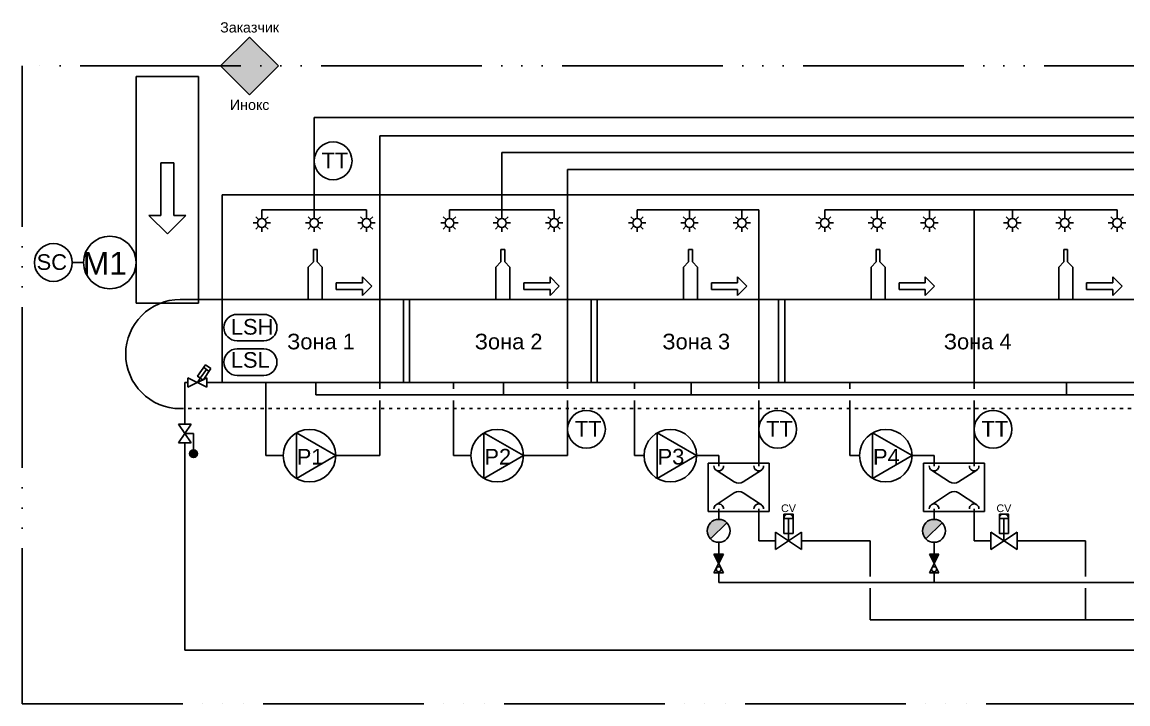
# Model space of a CAD drawing. Header units: millimetres. Extents: x -918 to 51042, y -35619 to 21649.
# Drawn here: x 35000 to 39131, y -22762 to -20216 of the extents above; entities that cross this region are included whole.
import ezdxf

# ---------------------------------------------------------------- set-up
doc = ezdxf.new("R2010")
doc.units = ezdxf.units.MM
doc.linetypes.add('ACAD_ISO03W100', pattern=[30, 12, -18])
doc.linetypes.add('ACAD_ISO06W100', pattern=[36, 24, -3, 0, -3, 0, -3, 0, -3])
for name, color, linetype in [('для лазера', 7, 'Continuous'), ('Железо', 7, 'Continuous'), ('Насосы', 7, 'Continuous')]:
    doc.layers.add(name, color=color, linetype=linetype)
doc.styles.get("Standard").update_dxf_attribs({"font": 'arial.ttf'})
pattern_1 = [(180, (106587.5645, -23469.3467), (-3e-16, -2.13282372), [1.551144524, -0.581679197]), (270, (106587.5645, -23469.3467), (2.13282372, -4e-16), [1.551144524, -0.581679197])]

msp = doc.modelspace()

# ---------------------------------------------------------------- hatches: boundary and pattern name
h = msp.add_hatch()
h.set_pattern_fill('ANGLE', color=1, scale=0.305343, angle=180)
h.set_pattern_definition(pattern_1)
h.paths.add_polyline_path([(35741.548, -20380), (35957.459, -20380), (35849.503, -20272.045)])
h = msp.add_hatch()
h.set_pattern_fill('ANGLE', color=5, scale=0.305343, angle=180)
h.set_pattern_definition(pattern_1)
h.paths.add_polyline_path([(35849.503, -20487.955), (35957.459, -20380), (35741.548, -20380)])
h = msp.add_hatch()
h.set_pattern_fill('ANSI32', color=5, scale=0.315415, angle=-90)
h.set_pattern_definition([(315, (22849.9964, 102235.8277), (2.12438022, 2.12438022), []), (315, (22849.9964, 102234.4115), (2.12438022, 2.12438022), [])])
h.paths.add_polyline_path([(35640.365, -21812.792, 1), (35640.365, -21841.872, 1)])
at = {"true_color": 0xffffff}
h = msp.add_hatch(color=7, dxfattribs=at)
h.dxf.hatch_style = 1
h.paths.add_polyline_path([(37619.721, -22202.933), (37584.675, -22202.933), (37602.198, -22237.979)])
h = msp.add_hatch(color=7, dxfattribs=at)
h.dxf.hatch_style = 1
h.paths.add_polyline_path([(38424.371, -22202.933), (38389.325, -22202.933), (38406.848, -22237.979)])
at = {"layer": 'для лазера'}
h = msp.add_hatch(color=256, dxfattribs=at)
h.dxf.hatch_style = 1
h.paths.add_polyline_path([(37559.308, -22115.579, 0.19891237), (37571.87, -22145.907), (37632.526, -22085.251, 0.66817864)])
h = msp.add_hatch(color=256, dxfattribs=at)
h.dxf.hatch_style = 1
h.paths.add_polyline_path([(38363.958, -22115.579, 0.19891237), (38376.52, -22145.907), (38437.176, -22085.251, 0.66817864)])

# ---------------------------------------------------------------- linework, layer by layer
for p, q in [((35849.503, -20272.045), (35741.548, -20380)), ((35957.459, -20380), (35849.503, -20272.045)), ((35741.548, -20380), (35849.503, -20487.955)), ((35849.503, -20487.955), (35957.459, -20380)), ((35688.492, -21513.183), (35665.769, -21545.634)), ((35698.491, -21520.185), (35678.492, -21506.182)), ((35619.547, -21579.118), (35619.547, -21544.072)), ((35689.639, -21544.072), (35619.547, -21579.118)), ((35689.639, -21579.118), (35619.547, -21544.072)), ((35654.593, -21561.595), (35665.769, -21545.634)), ((35689.639, -21544.072), (35689.639, -21579.118)), ((35584.469, -21717.11), (35631.197, -21717.11)), ((35584.469, -21787.202), (35631.197, -21717.11)), ((35631.197, -21787.202), (35584.469, -21717.11)), ((35640.365, -21752.156), (35640.365, -21812.792)), ((35584.469, -21787.202), (35631.197, -21787.202)), ((37845.996, -22070.04), (37880.175, -22070.04)), ((37863.085, -22070.04), (37863.085, -22125.501)), ((38650.646, -22070.04), (38684.824, -22070.04)), ((38667.735, -22070.04), (38667.735, -22125.501)), ((37814.021, -22185.49), (37814.021, -22120.071)), ((37814.021, -22185.49), (37912.15, -22120.071)), ((37814.021, -22120.071), (37912.15, -22185.49)), ((37863.085, -22152.781), (37863.085, -22125.501)), ((37912.15, -22185.49), (37912.15, -22120.071)), ((38618.671, -22185.49), (38618.671, -22120.071)), ((38618.671, -22185.49), (38716.8, -22120.071)), ((38618.671, -22120.071), (38716.8, -22185.49)), ((38667.735, -22152.781), (38667.735, -22125.501)), ((38716.8, -22185.49), (38716.8, -22120.071)), ((37619.721, -22202.933), (37584.675, -22202.933)), ((37619.721, -22202.933), (37584.675, -22273.025)), ((37584.675, -22202.933), (37619.721, -22273.025)), ((38424.371, -22202.933), (38389.325, -22202.933)), ((38424.371, -22202.933), (38389.325, -22273.025)), ((38389.325, -22202.933), (38424.371, -22273.025)), ((37584.675, -22273.025), (37619.721, -22273.025)), ((38389.325, -22273.025), (38424.371, -22273.025))]:
    msp.add_line(p, q)
at = {"color": 252, "linetype": 'ACAD_ISO06W100', "ltscale": 25, "true_color": 0x939598}
for p, q in [((42118.864, -20380), (35000, -20380)), ((35000, -20380), (35000, -22761.679)), ((35000, -22761.679), (42118.864, -22761.679))]:
    msp.add_line(p, q, dxfattribs=at)
at = {"color": 4}
for p, q in [((35619.547, -21561.595), (35607.833, -21561.595)), ((35607.833, -21561.595), (35607.833, -21717.11)), ((35689.639, -21561.595), (35746.836, -21561.595)), ((35607.833, -21787.202), (35607.833, -22561.024)), ((35607.833, -22561.024), (42118.864, -22561.024))]:
    msp.add_line(p, q, dxfattribs=at)
at = {"lineweight": -3}
msp.add_line((35640.365, -21752.156), (35607.833, -21752.156), dxfattribs=at)
at = {"color": 1}
for p, q in [((37751.973, -22033.093), (37751.973, -22152.781)), ((38556.623, -22033.093), (38556.623, -22152.781)), ((37751.973, -22152.781), (37814.021, -22152.781)), ((37912.15, -22152.781), (38007.932, -22152.781)), ((38007.932, -22152.781), (38168.256, -22152.781)), ((38168.256, -22152.781), (38168.256, -22286.209)), ((38556.623, -22152.781), (38618.671, -22152.781)), ((38716.8, -22152.781), (38812.581, -22152.781)), ((38812.581, -22152.781), (38972.906, -22152.781)), ((38972.906, -22152.781), (38972.906, -22286.209)), ((38168.256, -22329.829), (38168.256, -22447.816)), ((38972.906, -22329.829), (38972.906, -22447.816)), ((38168.256, -22447.816), (40507.158, -22447.816))]:
    msp.add_line(p, q, dxfattribs=at)
for points in [[(35705.53, -21510.132), (35685.532, -21496.129), (35655.77, -21538.632), (35675.769, -21552.635)], [(36171.742, -21834.808), (36024.549, -21749.826), (36024.549, -21919.79)], [(36872.664, -21834.808), (36725.471, -21749.826), (36725.471, -21919.79)], [(37519.741, -21834.808), (37372.547, -21749.826), (37372.547, -21919.79)], [(38324.391, -21834.808), (38177.197, -21749.826), (38177.197, -21919.79)], [(37845.996, -22052.859), (37880.175, -22052.859), (37880.175, -22125.501), (37845.996, -22125.501)], [(38650.646, -22052.859), (38684.824, -22052.859), (38684.824, -22125.501), (38650.646, -22125.501)]]:
    msp.add_lwpolyline(points, close=True)
for centre, radius in [((36161.792, -20734.288), 70.64), ((35116.765, -21113.885), 70.64), ((37108.219, -21736.423), 70.64), ((37822.613, -21736.423), 70.64), ((38627.263, -21736.423), 70.64), ((35640.365, -21827.332), 14.54), ((37602.198, -22259.007), 9.346), ((38406.848, -22259.007), 9.346)]:
    msp.add_circle(centre, radius)
for centre, radius, start, end in [((35803.154, -21356.827), 49.448, 90, 270), ((35902.608, -21356.827), 49.448, 270, 90), ((35803.154, -21485.889), 49.448, 90, 270), ((35902.608, -21485.889), 49.448, 270, 90), ((37863.085, -22069.948), 17.089, 359.691409, 180.308591), ((38667.735, -22069.948), 17.089, 359.691409, 180.308591)]:
    msp.add_arc(centre, radius, start, end)
at = {"layer": 'для лазера'}
for p, q in [((35425.722, -21265.551), (35425.722, -20418.985)), ((35425.722, -20418.985), (35659.363, -20418.985)), ((35659.363, -20418.985), (35659.363, -21265.551)), ((35518.01, -20937.771), (35518.01, -20741.513)), ((35518.01, -20741.513), (35567.075, -20741.513)), ((35567.075, -20937.771), (35567.075, -20741.513)), ((35746.836, -20860.673), (35746.836, -21561.595)), ((35746.836, -20860.673), (36447.758, -20860.673)), ((36447.758, -20860.673), (37148.681, -20860.673)), ((37148.681, -20860.673), (37849.603, -20860.673)), ((37849.603, -20860.673), (38550.525, -20860.673)), ((38550.525, -20860.673), (39251.447, -20860.673)), ((35473.155, -20937.771), (35542.543, -21007.159)), ((35473.155, -20937.771), (35518.01, -20937.771)), ((35542.543, -21007.159), (35611.93, -20937.771)), ((35567.075, -20937.771), (35611.93, -20937.771)), ((36094.93, -21065.077), (36087.921, -21065.077)), ((36087.921, -21065.077), (36087.921, -21111.805)), ((36094.93, -21065.077), (36101.94, -21065.077)), ((36101.94, -21065.077), (36101.94, -21111.805)), ((36795.853, -21065.077), (36788.843, -21065.077)), ((36788.843, -21065.077), (36788.843, -21111.805)), ((36795.853, -21065.077), (36802.862, -21065.077)), ((36802.862, -21065.077), (36802.862, -21111.805)), ((37496.775, -21065.077), (37489.765, -21065.077)), ((37489.765, -21065.077), (37489.765, -21111.805)), ((37496.775, -21065.077), (37503.784, -21065.077)), ((37503.784, -21065.077), (37503.784, -21111.805)), ((38197.697, -21065.077), (38190.688, -21065.077)), ((38190.688, -21065.077), (38190.688, -21111.805)), ((38197.697, -21065.077), (38204.706, -21065.077)), ((38204.706, -21065.077), (38204.706, -21111.805)), ((38898.619, -21065.077), (38891.61, -21065.077)), ((38891.61, -21065.077), (38891.61, -21111.805)), ((38898.619, -21065.077), (38905.628, -21065.077)), ((38905.628, -21065.077), (38905.628, -21111.805)), ((35187.405, -21113.885), (35229.464, -21113.885)), ((36087.921, -21111.805), (36068.736, -21130.812)), ((36068.736, -21130.812), (36068.736, -21251.99)), ((36101.94, -21111.805), (36121.125, -21130.812)), ((36121.125, -21130.812), (36121.125, -21251.99)), ((36788.843, -21111.805), (36769.658, -21130.812)), ((36769.658, -21130.812), (36769.658, -21251.99)), ((36802.862, -21111.805), (36822.047, -21130.812)), ((36822.047, -21130.812), (36822.047, -21251.99)), ((37489.765, -21111.805), (37470.58, -21130.812)), ((37470.58, -21130.812), (37470.58, -21251.99)), ((37503.784, -21111.805), (37522.969, -21130.812)), ((37522.969, -21130.812), (37522.969, -21251.99)), ((38190.688, -21111.805), (38171.503, -21130.812)), ((38171.503, -21130.812), (38171.503, -21251.99)), ((38204.706, -21111.805), (38223.891, -21130.812)), ((38223.891, -21130.812), (38223.891, -21251.99)), ((38891.61, -21111.805), (38872.425, -21130.812)), ((38872.425, -21130.812), (38872.425, -21251.99)), ((38905.628, -21111.805), (38924.813, -21130.812)), ((38924.813, -21130.812), (38924.813, -21251.99)), ((36271.2, -21189.424), (36173.071, -21189.424)), ((36173.071, -21213.956), (36173.071, -21189.424)), ((36305.894, -21201.69), (36271.2, -21166.996)), ((36271.2, -21189.424), (36271.2, -21166.996)), ((36972.122, -21189.424), (36873.993, -21189.424)), ((36873.993, -21213.956), (36873.993, -21189.424)), ((37006.816, -21201.69), (36972.122, -21166.996)), ((36972.122, -21189.424), (36972.122, -21166.996)), ((37673.044, -21189.424), (37574.915, -21189.424)), ((37574.915, -21213.956), (37574.915, -21189.424)), ((37707.738, -21201.69), (37673.044, -21166.996)), ((37673.044, -21189.424), (37673.044, -21166.996)), ((38373.967, -21189.424), (38275.837, -21189.424)), ((38275.837, -21213.956), (38275.837, -21189.424)), ((38408.66, -21201.69), (38373.967, -21166.996)), ((38373.967, -21189.424), (38373.967, -21166.996)), ((39074.889, -21189.424), (38976.76, -21189.424)), ((38976.76, -21213.956), (38976.76, -21189.424)), ((39109.582, -21201.69), (39074.889, -21166.996)), ((39074.889, -21189.424), (39074.889, -21166.996)), ((36271.2, -21213.956), (36173.071, -21213.956)), ((36271.2, -21236.384), (36305.894, -21201.69)), ((36271.2, -21236.384), (36271.2, -21213.956)), ((36972.122, -21213.956), (36873.993, -21213.956)), ((36972.122, -21236.384), (37006.816, -21201.69)), ((36972.122, -21236.384), (36972.122, -21213.956)), ((37673.044, -21213.956), (37574.915, -21213.956)), ((37673.044, -21236.384), (37707.738, -21201.69)), ((37673.044, -21236.384), (37673.044, -21213.956)), ((38373.967, -21213.956), (38275.837, -21213.956)), ((38373.967, -21236.384), (38408.66, -21201.69)), ((38373.967, -21236.384), (38373.967, -21213.956)), ((39074.889, -21213.956), (38976.76, -21213.956)), ((39074.889, -21236.384), (39109.582, -21201.69)), ((39074.889, -21236.384), (39074.889, -21213.956)), ((35659.363, -21265.551), (35425.722, -21265.551)), ((35590.733, -21251.99), (41468.784, -21251.99)), ((36424.394, -21251.99), (36424.394, -21561.595)), ((36447.758, -21251.99), (36447.758, -21561.595)), ((37125.316, -21251.99), (37125.316, -21561.595)), ((37148.681, -21251.99), (37148.681, -21561.595)), ((37826.239, -21251.99), (37826.239, -21561.595)), ((37849.603, -21251.99), (37849.603, -21561.595)), ((35803.154, -21307.379), (35902.608, -21307.379)), ((35902.608, -21406.274), (35803.154, -21406.274)), ((35803.154, -21436.442), (35902.608, -21436.442)), ((36447.758, -21561.595), (35746.836, -21561.595)), ((35902.608, -21535.337), (35803.154, -21535.337)), ((37148.681, -21561.595), (36447.758, -21561.595)), ((37849.603, -21561.595), (37148.681, -21561.595)), ((38550.525, -21561.595), (37849.603, -21561.595)), ((39251.447, -21561.595), (38550.525, -21561.595)), ((37602.198, -22072.689), (37602.198, -22033.093)), ((38406.848, -22072.689), (38406.848, -22033.093)), ((37571.87, -22145.907), (37632.526, -22085.251)), ((38376.52, -22145.907), (38437.176, -22085.251)), ((37602.198, -22158.47), (37602.198, -22202.933)), ((38406.848, -22158.47), (38406.848, -22202.933)), ((37602.198, -22308.019), (37602.198, -22273.025)), ((38406.848, -22273.025), (38406.848, -22308.019)), ((42118.864, -22308.019), (37602.198, -22308.019))]:
    msp.add_line(p, q, dxfattribs=at)
at = {"layer": 'для лазера', "color": 2}
for p, q in [((36091.152, -20572.921), (36091.152, -20925.322)), ((36091.152, -20572.921), (40542.19, -20572.921)), ((36336.657, -20640.825), (40296.684, -20640.825)), ((36336.657, -21585.55), (36336.657, -20640.825)), ((35895.651, -20917.144), (36286.653, -20917.144)), ((35910.161, -21834.808), (35910.161, -21561.595)), ((36336.657, -21834.808), (36336.657, -21629.171)), ((35975.484, -21834.808), (35910.161, -21834.808)), ((36171.742, -21834.808), (36336.657, -21834.808))]:
    msp.add_line(p, q, dxfattribs=at)
at = {"layer": 'для лазера', "color": 32, "true_color": 0xcd6928}
for p, q in [((36792.074, -20702.941), (36792.074, -20917.144)), ((36792.074, -20702.941), (39854.739, -20702.941)), ((37037.58, -20766.836), (39595.762, -20766.836)), ((37037.58, -21585.55), (37037.58, -20766.836)), ((36596.573, -20917.144), (36987.575, -20917.144)), ((36611.083, -21585.55), (36611.083, -21561.595)), ((36611.083, -21834.808), (36611.083, -21629.171)), ((37037.58, -21834.808), (37037.58, -21629.171)), ((36676.406, -21834.808), (36611.083, -21834.808)), ((36872.664, -21834.808), (37037.58, -21834.808))]:
    msp.add_line(p, q, dxfattribs=at)
at = {"layer": 'для лазера', "color": 1}
for p, q in [((37297.495, -20917.144), (37751.973, -20917.144)), ((37751.973, -21585.55), (37751.973, -20917.144)), ((37287.53, -21585.55), (37287.53, -21561.595)), ((37287.53, -21834.808), (37287.53, -21629.171)), ((37751.973, -21873.738), (37751.973, -21629.171)), ((37323.483, -21834.808), (37287.53, -21834.808)), ((37519.741, -21834.808), (37602.198, -21834.808)), ((37602.198, -21834.808), (37602.198, -21873.738))]:
    msp.add_line(p, q, dxfattribs=at)
at = {"layer": 'для лазера', "color": 244, "true_color": 0x991b1e}
for p, q in [((37998.417, -20917.144), (38556.623, -20917.144)), ((38556.623, -20917.144), (39090.341, -20917.144)), ((38556.623, -21585.55), (38556.623, -20917.144)), ((38092.18, -21585.55), (38092.18, -21561.595)), ((38092.18, -21834.808), (38092.18, -21629.171)), ((38556.623, -21873.738), (38556.623, -21629.171)), ((38128.132, -21834.808), (38092.18, -21834.808)), ((38324.391, -21834.808), (38406.848, -21834.808)), ((38406.848, -21834.808), (38406.848, -21873.738))]:
    msp.add_line(p, q, dxfattribs=at)
at = {"layer": 'для лазера', "color": 252, "true_color": 0x939598}
for p, q in [((36097.297, -21607.36), (36097.297, -21561.595)), ((36798.219, -21607.36), (36798.219, -21561.595)), ((37499.142, -21607.36), (37499.142, -21561.595)), ((38900.986, -21607.36), (38900.986, -21561.595)), ((41690.597, -21607.36), (36097.297, -21607.36))]:
    msp.add_line(p, q, dxfattribs=at)
at = {"layer": 'для лазера', "color": 252, "linetype": 'ACAD_ISO03W100', "true_color": 0x939598}
msp.add_line((35590.733, -21659.404), (41468.784, -21659.404), dxfattribs=at)
at = {"layer": 'для лазера'}
for centre in [(37602.198, -22115.579), (38406.848, -22115.579)]:
    msp.add_circle(centre, 42.89, dxfattribs=at)
msp.add_arc((35590.733, -21455.697), 203.707, 90, 270, dxfattribs=at)
at = {"layer": 'Железо'}
for p, q in [((35884.138, -20954.593), (35872.624, -20942.977)), ((35895.651, -20917.144), (35895.651, -20933.499)), ((35895.651, -20933.499), (35895.651, -20949.854)), ((35907.179, -20954.607), (35918.707, -20943.006)), ((36079.638, -20954.593), (36068.125, -20942.977)), ((36091.152, -20917.144), (36091.152, -20933.499)), ((36091.152, -20933.499), (36091.152, -20949.854)), ((36102.68, -20954.607), (36114.207, -20943.006)), ((36275.139, -20954.593), (36263.626, -20942.977)), ((36286.653, -20917.144), (36286.653, -20933.499)), ((36286.653, -20933.499), (36286.653, -20949.854)), ((36298.18, -20954.607), (36309.708, -20943.006)), ((36585.06, -20954.593), (36573.546, -20942.977)), ((36596.573, -20917.144), (36596.573, -20933.499)), ((36596.573, -20933.499), (36596.573, -20949.854)), ((36608.101, -20954.607), (36619.629, -20943.006)), ((36780.56, -20954.593), (36769.047, -20942.977)), ((36792.074, -20917.144), (36792.074, -20933.499)), ((36792.074, -20933.499), (36792.074, -20949.854)), ((36803.602, -20954.607), (36815.129, -20943.006)), ((36976.061, -20954.593), (36964.548, -20942.977)), ((36987.575, -20917.144), (36987.575, -20933.499)), ((36987.575, -20933.499), (36987.575, -20949.854)), ((36999.102, -20954.607), (37010.63, -20943.006)), ((37285.982, -20954.593), (37274.468, -20942.977)), ((37297.495, -20917.144), (37297.495, -20933.499)), ((37297.495, -20933.499), (37297.495, -20949.854)), ((37309.023, -20954.607), (37320.551, -20943.006)), ((37481.483, -20954.593), (37469.969, -20942.977)), ((37492.996, -20917.144), (37492.996, -20933.499)), ((37492.996, -20933.499), (37492.996, -20949.854)), ((37504.524, -20954.607), (37516.051, -20943.006)), ((37676.983, -20954.593), (37665.47, -20942.977)), ((37688.497, -20917.144), (37688.497, -20933.499)), ((37688.497, -20933.499), (37688.497, -20949.854)), ((37700.024, -20954.607), (37711.552, -20943.006)), ((37986.904, -20954.593), (37975.39, -20942.977)), ((37998.417, -20917.144), (37998.417, -20933.499)), ((37998.417, -20933.499), (37998.417, -20949.854)), ((38009.945, -20954.607), (38021.473, -20943.006)), ((38182.405, -20954.593), (38170.891, -20942.977)), ((38193.918, -20917.144), (38193.918, -20933.499)), ((38193.918, -20933.499), (38193.918, -20949.854)), ((38205.446, -20954.607), (38216.974, -20943.006)), ((38377.905, -20954.593), (38366.392, -20942.977)), ((38389.419, -20917.144), (38389.419, -20933.499)), ((38389.419, -20933.499), (38389.419, -20949.854)), ((38400.947, -20954.607), (38412.474, -20943.006)), ((38687.826, -20954.593), (38676.313, -20942.977)), ((38699.339, -20917.144), (38699.339, -20933.499)), ((38699.339, -20933.499), (38699.339, -20949.854)), ((38710.867, -20954.607), (38722.395, -20943.006)), ((38883.327, -20954.593), (38871.813, -20942.977)), ((38894.84, -20917.144), (38894.84, -20933.499)), ((38894.84, -20933.499), (38894.84, -20949.854)), ((38906.368, -20954.607), (38917.896, -20943.006)), ((39078.827, -20954.593), (39067.314, -20942.977)), ((39090.341, -20917.144), (39090.341, -20933.499)), ((39090.341, -20933.499), (39090.341, -20949.854)), ((39101.869, -20954.607), (39113.396, -20943.006)), ((35879.296, -20966.209), (35862.941, -20966.209)), ((35883.694, -20977.367), (35872.516, -20989.332)), ((35895.651, -20982.564), (35895.651, -20998.918)), ((35918.678, -20989.44), (35907.164, -20977.824)), ((35928.361, -20966.209), (35912.006, -20966.209)), ((36074.797, -20966.209), (36058.442, -20966.209)), ((36079.195, -20977.367), (36068.016, -20989.332)), ((36091.152, -20982.564), (36091.152, -20998.918)), ((36114.179, -20989.44), (36102.665, -20977.824)), ((36123.861, -20966.209), (36107.507, -20966.209)), ((36270.298, -20966.209), (36253.943, -20966.209)), ((36274.696, -20977.367), (36263.517, -20989.332)), ((36286.653, -20982.564), (36286.653, -20998.918)), ((36309.679, -20989.44), (36298.166, -20977.824)), ((36319.362, -20966.209), (36303.007, -20966.209)), ((36580.218, -20966.209), (36563.863, -20966.209)), ((36584.616, -20977.367), (36573.438, -20989.332)), ((36596.573, -20982.564), (36596.573, -20998.918)), ((36619.6, -20989.44), (36608.086, -20977.824)), ((36629.283, -20966.209), (36612.928, -20966.209)), ((36775.719, -20966.209), (36759.364, -20966.209)), ((36780.117, -20977.367), (36768.939, -20989.332)), ((36792.074, -20982.564), (36792.074, -20998.918)), ((36815.101, -20989.44), (36803.587, -20977.824)), ((36824.784, -20966.209), (36808.429, -20966.209)), ((36971.22, -20966.209), (36954.865, -20966.209)), ((36975.618, -20977.367), (36964.439, -20989.332)), ((36987.575, -20982.564), (36987.575, -20998.918)), ((37010.601, -20989.44), (36999.088, -20977.824)), ((37020.284, -20966.209), (37003.929, -20966.209)), ((37281.14, -20966.209), (37264.785, -20966.209)), ((37285.538, -20977.367), (37274.36, -20989.332)), ((37297.495, -20982.564), (37297.495, -20998.918)), ((37320.522, -20989.44), (37309.009, -20977.824)), ((37330.205, -20966.209), (37313.85, -20966.209)), ((37476.641, -20966.209), (37460.286, -20966.209)), ((37481.039, -20977.367), (37469.861, -20989.332)), ((37492.996, -20982.564), (37492.996, -20998.918)), ((37516.023, -20989.44), (37504.509, -20977.824)), ((37525.706, -20966.209), (37509.351, -20966.209)), ((37672.142, -20966.209), (37655.787, -20966.209)), ((37676.54, -20977.367), (37665.361, -20989.332)), ((37688.497, -20982.564), (37688.497, -20998.918)), ((37711.523, -20989.44), (37700.01, -20977.824)), ((37721.206, -20966.209), (37704.852, -20966.209)), ((37982.062, -20966.209), (37965.708, -20966.209)), ((37986.46, -20977.367), (37975.282, -20989.332)), ((37998.417, -20982.564), (37998.417, -20998.918)), ((38021.444, -20989.44), (38009.931, -20977.824)), ((38031.127, -20966.209), (38014.772, -20966.209)), ((38177.563, -20966.209), (38161.208, -20966.209)), ((38181.961, -20977.367), (38170.783, -20989.332)), ((38193.918, -20982.564), (38193.918, -20998.918)), ((38216.945, -20989.44), (38205.431, -20977.824)), ((38226.628, -20966.209), (38210.273, -20966.209)), ((38373.064, -20966.209), (38356.709, -20966.209)), ((38377.462, -20977.367), (38366.283, -20989.332)), ((38389.419, -20982.564), (38389.419, -20998.918)), ((38412.446, -20989.44), (38400.932, -20977.824)), ((38422.128, -20966.209), (38405.774, -20966.209)), ((38682.985, -20966.209), (38666.63, -20966.209)), ((38687.383, -20977.367), (38676.204, -20989.332)), ((38699.339, -20982.564), (38699.339, -20998.918)), ((38722.366, -20989.44), (38710.853, -20977.824)), ((38732.049, -20966.209), (38715.694, -20966.209)), ((38878.485, -20966.209), (38862.13, -20966.209)), ((38882.883, -20977.367), (38871.705, -20989.332)), ((38894.84, -20982.564), (38894.84, -20998.918)), ((38917.867, -20989.44), (38906.354, -20977.824)), ((38927.55, -20966.209), (38911.195, -20966.209)), ((39073.986, -20966.209), (39057.631, -20966.209)), ((39078.384, -20977.367), (39067.206, -20989.332)), ((39090.341, -20982.564), (39090.341, -20998.918)), ((39113.368, -20989.44), (39101.854, -20977.824)), ((39123.051, -20966.209), (39106.696, -20966.209)), ((37563.112, -21863.26), (37563.112, -22043.571)), ((37791.06, -21863.26), (37563.112, -21863.26)), ((37660.35, -21932.581), (37592.457, -21888.869)), ((37693.821, -21932.581), (37761.715, -21888.869)), ((37790.718, -21863.26), (37790.718, -22043.571)), ((37790.718, -21863.26), (37790.718, -22043.571)), ((38367.761, -21863.26), (38367.761, -22043.571)), ((38595.71, -21863.26), (38367.761, -21863.26)), ((38465, -21932.581), (38397.106, -21888.869)), ((38498.471, -21932.581), (38566.365, -21888.869)), ((38595.368, -21863.26), (38595.368, -22043.571)), ((38595.368, -21863.26), (38595.368, -22043.571)), ((37660.35, -21974.25), (37592.457, -22017.962)), ((37693.821, -21974.25), (37761.715, -22017.962)), ((38465, -21974.25), (38397.106, -22017.962)), ((38498.471, -21974.25), (38566.365, -22017.962)), ((37791.06, -22043.571), (37563.112, -22043.571)), ((38595.71, -22043.571), (38367.761, -22043.571))]:
    msp.add_line(p, q, dxfattribs=at)
for centre in [(35895.651, -20966.209), (36091.152, -20966.209), (36286.653, -20966.209), (36596.573, -20966.209), (36792.074, -20966.209), (36987.575, -20966.209), (37297.495, -20966.209), (37492.996, -20966.209), (37688.497, -20966.209), (37998.417, -20966.209), (38193.918, -20966.209), (38389.419, -20966.209), (38699.339, -20966.209), (38894.84, -20966.209), (39090.341, -20966.209)]:
    msp.add_circle(centre, 16.355, dxfattribs=at)
for centre, radius, start, end in [((37602.198, -21873.738), 17.996, 178.685175, 1.314825), ((37751.973, -21873.738), 17.996, 178.685175, 1.314825), ((38406.848, -21873.738), 17.996, 178.685175, 1.314825), ((38556.623, -21873.738), 17.996, 178.685175, 1.314825), ((37677.086, -21909.151), 28.793, 234.462322, 305.537678), ((38481.736, -21909.151), 28.793, 234.462322, 305.537678), ((37677.086, -21997.679), 28.793, 54.462322, 125.537678), ((38481.736, -21997.679), 28.793, 54.462322, 125.537678), ((37602.198, -22033.093), 17.996, 358.685175, 181.314825), ((37751.973, -22033.093), 17.996, 358.685175, 181.314825), ((38406.848, -22033.093), 17.996, 358.685175, 181.314825), ((38556.623, -22033.093), 17.996, 358.685175, 181.314825)]:
    msp.add_arc(centre, radius, start, end, dxfattribs=at)
at = {"layer": 'Насосы'}
for centre in [(35327.593, -21113.885), (36073.613, -21834.808), (36774.535, -21834.808), (37421.612, -21834.808), (38226.262, -21834.808)]:
    msp.add_circle(centre, 98.129, dxfattribs=at)

# ---------------------------------------------------------------- texts
for s, width, gutter_width, heights, insert, char_height, attachment_point in [('\\pxqc;Заказчик', 831.66698, 3.817, [526.905], (35434.11, -20255.545), 38.16793, 7), ('\\pxqc;Инокс', 831.66698, 3.817, [526.905], (35434.093, -20544.657), 38.16793, 7), ('ТТ', 5.89063, 5.841, [0], (36118.494, -20703.388), 58.4102, 1), ('SC', 5.89063, 5.841, [0], (35167.655, -21082.985), 58.4102, 3), ('М1', 8.58111, 8.509, [0], (35391.561, -21074.077), 85.0884, 3), ('LSH', 5.89063, 5.841, [0], (35779.782, -21324.738), 58.4102, 1), ('Зона 1', 322.28632, 5.841, [0], (35990, -21379.598), 58.4102, 1), ('Зона 2', 322.28632, 5.841, [0], (36690.922, -21379.598), 58.4102, 1), ('Зона 3', 322.28632, 5.841, [0], (37391.844, -21379.598), 58.4102, 1), ('Зона 4', 322.28632, 5.841, [0], (38443.227, -21379.598), 58.4102, 1), ('LSL', 5.89063, 5.841, [0], (35779.782, -21448.263), 58.4102, 1), ('ТТ', 5.89063, 5.841, [0], (37064.922, -21705.523), 58.4102, 1), ('ТТ', 5.89063, 5.841, [0], (37779.315, -21705.523), 58.4102, 1), ('ТТ', 5.89063, 5.841, [0], (38583.965, -21705.523), 58.4102, 1), ('Р1', 5.89063, 5.841, [0], (36125.891, -21809.598), 58.4102, 3), ('Р2', 5.89063, 5.841, [0], (36826.813, -21809.598), 58.4102, 3), ('Р3', 5.89063, 5.841, [0], (37473.889, -21809.598), 58.4102, 3), ('Р4', 5.89063, 5.841, [0], (38278.539, -21809.598), 58.4102, 3)]:
    msp.add_mtext_dynamic_manual_height_columns(s, width=width, gutter_width=gutter_width, heights=heights, dxfattribs=dict(insert=insert, char_height=char_height, attachment_point=attachment_point))
at = {"color": 252, "true_color": 0x939598, "char_height": 28.621, "attachment_point": 3}
for insert in [(37890.732, -22017.022), (38695.382, -22017.022)]:
    msp.add_mtext_dynamic_manual_height_columns('СV', width=5.89063, gutter_width=5.841, heights=[0], dxfattribs=dict(at, insert=insert))

doc.saveas('drawing.dxf')
